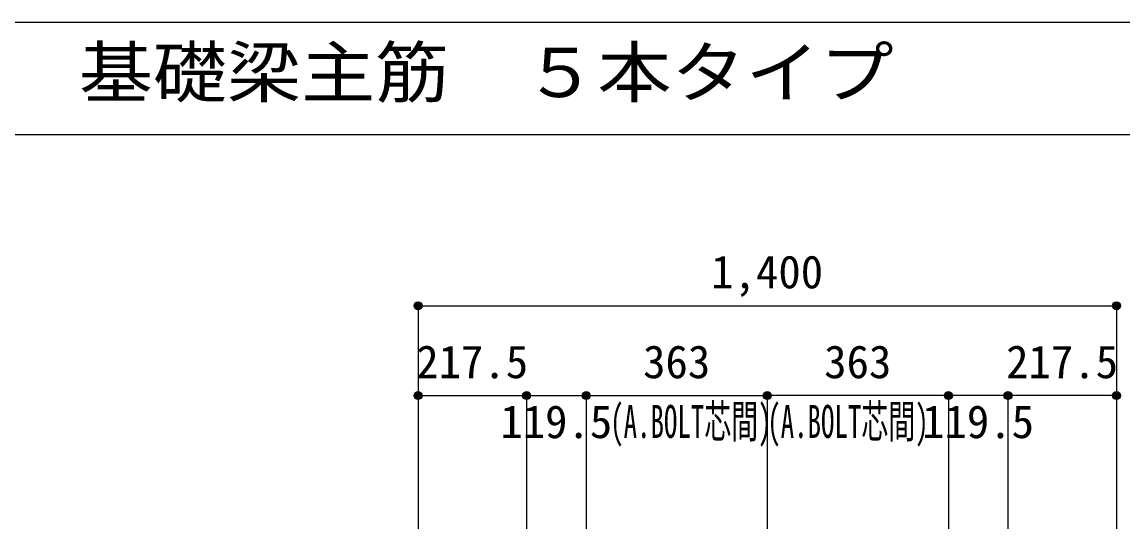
# Model space of a CAD drawing. Units: millimetres at full size, sheet at 1:30. Extents: x -5973 to 5954, y -4195 to 4201.
# Drawn here: x -942 to 1265, y 3186 to 4201 of the extents above; entities that cross this region are included whole.
import ezdxf
from ezdxf.enums import TextEntityAlignment as Align

# ---------------------------------------------------------------- set-up
doc = ezdxf.new("R2010")
doc.units = ezdxf.units.MM
doc.header["$LTSCALE"] = 30
doc.header["$PDMODE"] = 32
doc.header["$PDSIZE"] = 15
for name, color, linetype in [('0-7_文字', 4, 'Continuous'), ('0-D_寸法', 4, 'Continuous'), ('6-7_文字', 7, 'Continuous'), ('F-0_枠', 6, 'Continuous')]:
    doc.layers.add(name, color=color, linetype=linetype)
doc.styles.add('ＭＳ ゴシック', font='')
doc.styles.get('ＭＳ ゴシック').set_extended_font_data('MS Gothic')

msp = doc.modelspace()

# ---------------------------------------------------------------- linework, layer by layer
at = {"layer": '0-D_寸法'}
for p, q in [((-147.56, 3633.07), (-147.56, 3453.07)), ((-147.56, 3633.07), (-147.56, 3453.07)), ((-147.56, 3633.07), (1252.44, 3633.07)), ((-147.56, 3633.07), (1252.44, 3633.07)), ((1252.44, 3633.07), (1252.44, 3186.03)), ((-147.56, 3453.07), (-147.56, 3186.03)), ((-147.56, 3453.07), (69.94, 3453.07)), ((69.94, 3453.07), (69.94, 3186.03)), ((69.94, 3453.07), (189.44, 3453.07)), ((189.44, 3453.07), (189.44, 3186.03)), ((189.44, 3453.07), (552.44, 3453.07)), ((915.44, 3453.07), (552.44, 3453.07)), ((552.44, 3453.07), (552.44, 3186.03)), ((1034.94, 3453.07), (915.44, 3453.07)), ((915.44, 3453.07), (915.44, 3186.03)), ((1252.44, 3453.07), (1034.94, 3453.07)), ((1034.94, 3453.07), (1034.94, 3186.03))]:
    msp.add_line(p, q, dxfattribs=at)
for centre, radius in [((-147.56, 3633.07), 8), ((-147.56, 3633.07), 7.2), ((-147.56, 3633.07), 6.4), ((-147.56, 3633.07), 5.6), ((-147.56, 3633.07), 4.8), ((-147.56, 3633.07), 4), ((-147.56, 3633.07), 3.2), ((-147.56, 3633.07), 2.4), ((-147.56, 3633.07), 1.6), ((-147.56, 3633.07), 0.8), ((1252.44, 3633.07), 8), ((1252.44, 3633.07), 7.2), ((1252.44, 3633.07), 6.4), ((1252.44, 3633.07), 5.6), ((1252.44, 3633.07), 4.8), ((1252.44, 3633.07), 4), ((1252.44, 3633.07), 3.2), ((1252.44, 3633.07), 2.4), ((1252.44, 3633.07), 1.6), ((1252.44, 3633.07), 0.8), ((-147.56, 3453.07), 8), ((-147.56, 3453.07), 7.2), ((-147.56, 3453.07), 6.4), ((-147.56, 3453.07), 5.6), ((-147.56, 3453.07), 4.8), ((-147.56, 3453.07), 4), ((-147.56, 3453.07), 3.2), ((-147.56, 3453.07), 2.4), ((-147.56, 3453.07), 1.6), ((-147.56, 3453.07), 0.8), ((69.94, 3453.07), 8), ((69.94, 3453.07), 7.2), ((69.94, 3453.07), 6.4), ((69.94, 3453.07), 5.6), ((69.94, 3453.07), 4.8), ((69.94, 3453.07), 4), ((69.94, 3453.07), 3.2), ((69.94, 3453.07), 2.4), ((69.94, 3453.07), 1.6), ((69.94, 3453.07), 0.8), ((189.44, 3453.07), 8), ((189.44, 3453.07), 7.2), ((189.44, 3453.07), 6.4), ((189.44, 3453.07), 5.6), ((189.44, 3453.07), 4.8), ((189.44, 3453.07), 4), ((189.44, 3453.07), 3.2), ((189.44, 3453.07), 2.4), ((189.44, 3453.07), 1.6), ((189.44, 3453.07), 0.8), ((552.44, 3453.07), 8), ((552.44, 3453.07), 7.2), ((552.44, 3453.07), 6.4), ((552.44, 3453.07), 5.6), ((552.44, 3453.07), 4.8), ((552.44, 3453.07), 4), ((552.44, 3453.07), 3.2), ((552.44, 3453.07), 2.4), ((552.44, 3453.07), 1.6), ((552.44, 3453.07), 0.8), ((915.44, 3453.07), 8), ((915.44, 3453.07), 7.2), ((915.44, 3453.07), 6.4), ((915.44, 3453.07), 5.6), ((915.44, 3453.07), 4.8), ((915.44, 3453.07), 4), ((915.44, 3453.07), 3.2), ((915.44, 3453.07), 2.4), ((915.44, 3453.07), 1.6), ((915.44, 3453.07), 0.8), ((1034.94, 3453.07), 8), ((1034.94, 3453.07), 7.2), ((1034.94, 3453.07), 6.4), ((1034.94, 3453.07), 5.6), ((1034.94, 3453.07), 4.8), ((1034.94, 3453.07), 4), ((1034.94, 3453.07), 3.2), ((1034.94, 3453.07), 2.4), ((1034.94, 3453.07), 1.6), ((1034.94, 3453.07), 0.8), ((1252.44, 3453.07), 8), ((1252.44, 3453.07), 7.2), ((1252.44, 3453.07), 6.4), ((1252.44, 3453.07), 5.6), ((1252.44, 3453.07), 4.8), ((1252.44, 3453.07), 4), ((1252.44, 3453.07), 3.2), ((1252.44, 3453.07), 2.4), ((1252.44, 3453.07), 1.6), ((1252.44, 3453.07), 0.8)]:
    msp.add_circle(centre, radius, dxfattribs=at)
at = {"layer": '0-D_寸法', "color": 7}
for p in [(-147.56, 3633.07), (-147.56, 3633.07), (1252.44, 3633.07), (-147.56, 3453.07), (69.94, 3453.07), (189.44, 3453.07), (552.44, 3453.07), (915.44, 3453.07), (1034.94, 3453.07), (1252.44, 3453.07)]:
    msp.add_point(p, dxfattribs=at)
at = {"layer": 'F-0_枠'}
msp.add_line((-5972.88, 4201.15), (5954.1, 4201.15), dxfattribs=at)
at = {"layer": 'F-0_枠', "color": 2}
msp.add_line((-5972.88, 3976.15), (3723.6, 3976.15), dxfattribs=at)

# ---------------------------------------------------------------- texts
at = {"layer": '0-7_文字', "style": 'ＭＳ ゴシック', "width": 0.6}
for p in [(237.51, 3348.55), (552.36, 3348.55)]:
    msp.add_text('(A.BOLT芯間)', height=65.98, dxfattribs=at).set_placement(p, align=Align.BOTTOM_LEFT)
at = {"layer": '0-D_寸法', "style": 'ＭＳ ゴシック'}
for s, p in [('1,400', (439.94, 3648.07)), ('217.5', (-151.31, 3468.07)), ('363', (303.44, 3468.07)), ('363', (666.44, 3468.07)), ('217.5', (1031.19, 3468.07)), ('119.5', (17.19, 3348.07)), ('119.5', (862.69, 3348.07))]:
    msp.add_text(s, height=65.98, dxfattribs=at).set_placement(p, align=Align.BOTTOM_LEFT)
at = {"layer": '6-7_文字', "color": 2, "style": 'ＭＳ ゴシック', "width": 1.1}
msp.add_text('\u3000\u3000基礎梁主筋\u3000５本タイプ', height=98.97, dxfattribs=at).set_placement((-1124.64, 4021.15), align=Align.BOTTOM_LEFT)

doc.saveas('drawing.dxf')
